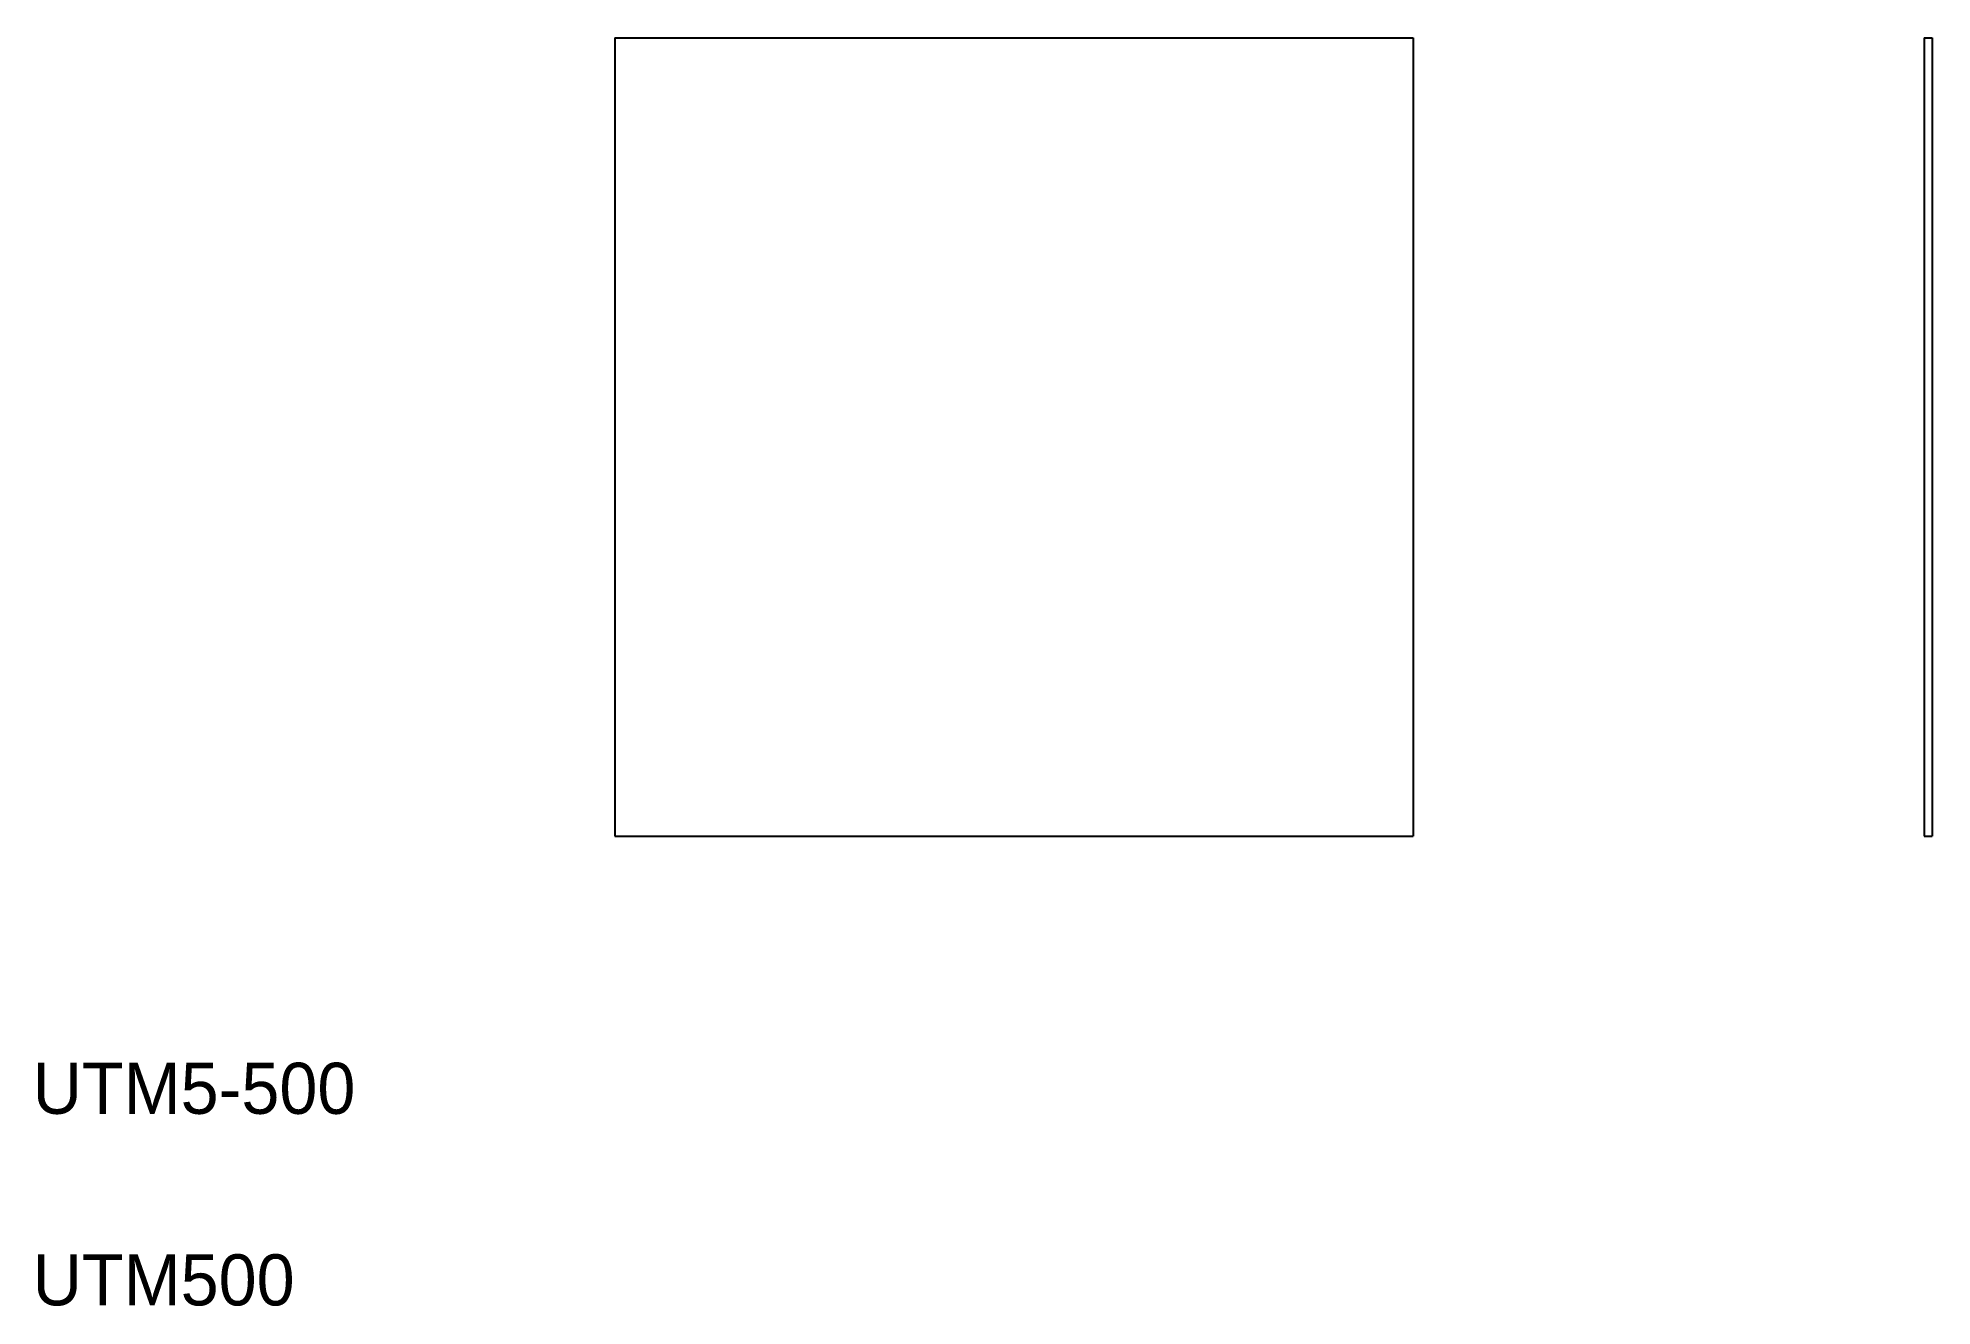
# Model space of a CAD drawing. Extents: x 83 to 1270, y 80 to 874.
import ezdxf

# ---------------------------------------------------------------- set-up
doc = ezdxf.new("R2010")
doc.units = 0
doc.layers.get('0').update_dxf_attribs({"linetype": 'CONTINUOUS'})

msp = doc.modelspace()

# ---------------------------------------------------------------- linework, layer by layer
at = {"color": 7, "linetype": 'CONTINUOUS'}
for p, q in [((444.5, 874), (444.5, 374)), ((444.5, 874), (944.5, 874)), ((944.5, 874), (944.5, 374)), ((1264.5, 874), (1264.5, 374)), ((1264.5, 874), (1269.5, 874)), ((1269.5, 874), (1269.5, 374)), ((944.5, 749), (944.5, 749)), ((944.5, 624), (944.5, 624)), ((444.5, 374), (944.5, 374)), ((1264.5, 374), (1269.5, 374))]:
    msp.add_line(p, q, dxfattribs=at)

# ---------------------------------------------------------------- texts
for s, p in [('UTM5-500', (80, 200)), ('UTM500', (80, 80))]:
    msp.add_text(s, height=32, dxfattribs=at).set_placement(p)

doc.saveas('drawing.dxf')
